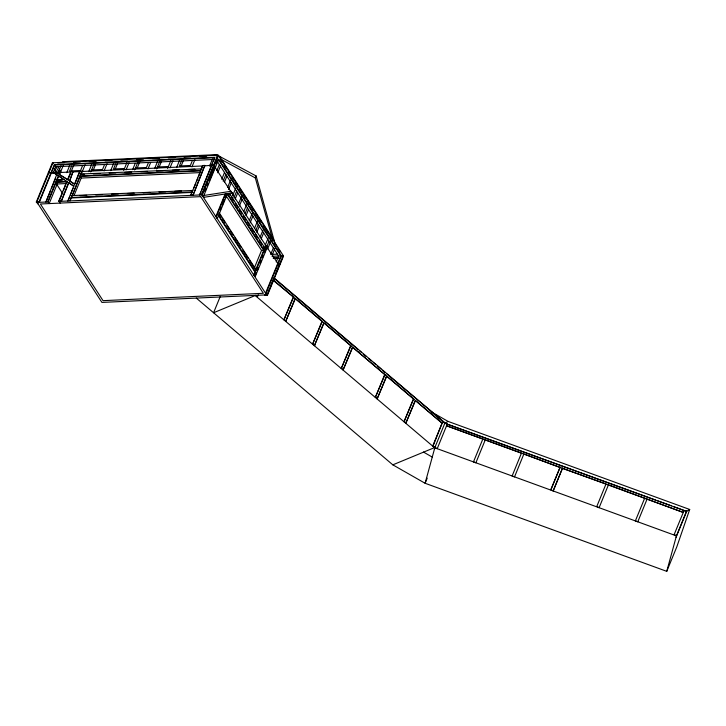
<?xml version="1.0" encoding="UTF-8"?>
<svg xmlns="http://www.w3.org/2000/svg" width="726" height="726" viewBox="0 0 726 726"><rect width="100%" height="100%" fill="white"/><g stroke="black" fill="none" stroke-linecap="round" stroke-linejoin="round"><path stroke-width="1.09" d="M274.392 278.203L444.956 422.931L434.892 447.452L425.109 483.271L666.749 571.344L676.813 546.823L689.7 509.47L448.06 421.398L431.752 412.096L444.539 423.104L447.37 423.812L437.215 448.686L432.687 446.109L442.742 421.579L433.104 445.936M673.465 506.612L686.497 511.358L444.856 423.285L448.06 421.398M482.717 439.339L473.461 461.899L475.875 462.78L485.131 440.219M550.88 489.732L560.136 467.172L550.88 489.732L553.203 490.967L562.55 468.052L553.303 490.613M644.615 498.354L635.359 520.914L637.773 521.794L647.029 499.234M666.749 571.344L676.532 535.534L674.118 534.654L684.083 510.478M38.197 204.097L36.3 202.037L52.39 162.796L218.19 155.192L283.539 256.015L267.449 295.255L264.436 294.965M214.914 157.696L54.604 165.047L39.313 202.327L39.041 201.91L54.332 164.63L214.642 157.279L199.623 194.967L200.875 191.927M52.871 173.587L55.684 166.717L213.734 159.466M45.901 202.028L56.701 174.63L56.964 175.048L53.307 172.38L56.056 172.253L74.433 183.923M57.336 173.069L57.699 172.18L59.895 172.08L59.314 174.567L67.926 179.839M46.328 200.984L50.584 190.611M51.437 188.533L55.693 178.16M59.015 170.537L61.029 165.637M63.734 190.058L66.856 181.382L55.875 181.89L57.227 183.968L49.177 203.589L47.825 201.51L58.389 175.756L63.598 179.449M59.895 172.08L59.314 174.567M62.282 180.093L56.955 180.338L58.661 176.173M60.004 173.387L63.226 165.537M66.765 172.67L69.723 165.437M71.602 166.109L69.596 171.018L80.577 170.51L82.582 165.61M60.158 203.089L58.806 201.002L66.856 181.382M67.591 179.585L70.876 171.572L73.072 171.472L69.578 181.083L73.852 183.796M71.475 170.719L73.889 164.838M59.505 200.385L62.89 192.127M68.335 178.859L70.749 172.969M68.816 182.925L61.274 201.32L68.553 182.507L73.898 186.301L53.307 172.38M73.072 171.472L69.578 181.083M67.863 201.02L79.66 171.173L82.129 171.49L80.922 174.431L84.307 174.276M68.262 200.04L69.469 197.091M70.277 195.131L73.09 188.261M74.705 184.34L79.533 172.57M204.841 165.428L193.034 195.276L204.841 165.428L202.645 165.528L190.838 195.376L191.782 192.009L70.994 197.554L70.059 200.911L81.856 171.073M72.074 196.011L80.114 176.391L200.902 170.846L198.779 176.01M82.138 171.962L85.096 164.729M73.998 195.612L81.194 178.061L79.851 175.973L200.63 170.429M88.726 171.663L91.685 164.43M90.75 171.971L93.972 164.121M93.037 170.692L95.451 164.811M104.544 164.602L102.529 169.503L91.558 170.011M104.09 170.955L107.058 163.722M110.679 170.655L113.646 163.423M115.525 164.094L113.51 169.004L124.491 168.496M114.998 169.684L117.412 163.804M123.692 170.456L126.905 162.615M126.052 169.948L129.019 162.715M132.64 169.639L135.181 163.45M134.673 169.957L137.886 162.107M137.359 167.697L139.773 161.816M148.467 162.588L146.452 167.488L135.472 167.996M148.013 168.94L150.554 162.742M154.602 168.632L157.569 161.408M156.625 168.949L159.847 161.099M158.912 167.67L161.326 161.789M167.606 168.441L170.828 160.6M169.975 167.933L172.942 160.7M176.563 167.624L179.531 160.401M181.409 161.072L179.395 165.982L190.375 165.474L192.39 160.573M180.874 166.662L183.288 160.782M191.936 166.926L194.904 159.693M193.697 188.406L195.82 183.242M196.664 181.173L197.935 178.079M202.645 165.528L201.701 168.886L80.65 174.013L80.922 174.431M209.505 166.118L212.464 158.885M201.71 189.894L212.5 163.577M213.308 161.617L214.515 158.676M230.632 191.274L232.266 192.907L203.443 197.372L203.988 197.345L202.1 194.423L218.19 155.192M204.968 191.492L206.22 188.442M207.473 185.393L208.308 183.36M209.551 180.311L214.969 167.107L265.734 245.433L264.527 248.374L263.302 246.477M216.584 163.178L217.791 160.237M216.865 170.619L219.406 164.421M217.736 172.797L220.55 165.936M221.748 179.268L224.561 172.407M223.136 181.128L225.949 174.267M224.425 182.28L226.966 176.082M227.665 187.281L230.632 180.057M216.412 216.511L225.668 193.942L225.114 193.969L215.867 216.529L217.491 218.172L216.947 218.199M228.536 189.468L231.349 182.598M220.223 210.195L221.494 207.101M222.347 205.031L224.461 199.868M225.305 197.808L226.576 194.704M217.491 218.172L227.547 193.651L227.002 193.679L263.729 250.334L255.679 269.954L249.562 260.516M232.547 195.938L235.769 188.088M233.935 197.799L236.758 190.929M235.233 198.951L237.774 192.753M238.473 203.942L241.431 196.719M239.335 206.13L242.157 199.26M272.032 237.357L255.316 177.924L256.124 175.964L216.357 154.656L62.636 161.707M243.745 211.62L246.568 204.75M245.143 213.48L247.557 207.591M246.032 215.613L248.573 209.415M249.272 220.613L252.24 213.38M250.143 222.791L252.957 215.931M220.277 296.399L213.58 312.752L255.652 295.364L257.44 296.889L258.284 294.838M254.554 228.282L257.367 221.421M255.942 230.142L258.356 224.261M256.832 232.275L259.373 226.085M260.071 237.275L263.039 230.051M261.151 238.945L263.692 232.747M254.327 267.994L261.532 250.434L226.031 195.666M265.208 245.315L268.166 238.083M254.871 271.914L255.425 271.896L218.698 215.232L218.154 215.259L254.871 271.914L253.664 274.864L255.298 276.506L254.744 276.524M254.218 274.836L266.288 245.406L265.734 245.433M266.977 246.241L269.092 241.077M255.162 275.517L256.414 272.468M257.24 270.435L258.492 267.395M260.162 263.338L261.405 260.289M262.658 257.249L263.484 255.216M264.736 252.176L266.397 248.11M255.298 276.506L267.368 247.076L266.288 245.406M267.631 248.945L270.598 241.713M273.475 247.593L270.662 254.454L277.25 254.154M272.549 254.164L274.963 248.274M276.225 261.904L278.639 256.015L217.219 161.254M267.449 295.255L266.097 293.168L281.389 255.888L218.744 159.23L203.452 196.51L202.899 196.537M268.148 292.233L269.391 289.184M270.226 287.16L272.314 282.087M273.139 280.055L274.392 277.014M275.635 273.965L280.98 260.943M282.187 258.002L282.723 255.625L283.267 255.597L267.177 294.838L101.921 302.415L36.845 202.01L52.944 162.769L53.216 163.187M293.168 297.306L283.911 319.867L293.585 297.134L273.003 280.2M294.956 298.831L285.699 321.391L295.373 298.658L322.262 321.473L312.588 344.206L321.845 321.645M323.215 324.186L314.385 345.73L324.05 322.988L350.939 345.803L341.265 368.536L350.522 345.975M352.319 347.5L343.062 370.06L352.736 347.327L384.998 374.707L375.324 397.44L384.58 374.87M386.368 376.395L377.121 398.955L386.786 376.222L413.675 399.037L404.01 421.77L413.257 399.209M406.215 422.269L414.628 401.759M405.798 423.294L415.472 400.561L442.352 423.376L273.412 280.027M434.411 449.231L435.264 447.143M427.206 478.162L425.109 483.271L392.82 464.84L196.292 298.087M686.596 511.004L676.441 535.888L434.801 447.806M676.051 537.304L686.751 511.213M686.497 511.358L689.7 509.47M444.956 422.931L386.94 374.071M392.82 464.84L434.892 447.452M203.307 195.557L231.186 191.247M57.726 162.978L64.496 162.669M73.517 162.261L80.287 161.943M89.307 161.535L96.077 161.217M105.107 160.809L111.877 160.5M120.897 160.083L127.667 159.774M136.688 159.357L143.458 159.048M152.487 158.631L159.257 158.322M168.278 157.905L175.048 157.596M184.068 157.179L190.838 156.87M199.868 156.462L206.638 156.144M215.658 155.736L218.462 155.6L202.373 194.84L59.078 201.42M157.433 166.989L168.414 166.481M49.187 172.997L48.37 172.606L53.579 172.797M56.329 172.67L57.971 172.597L57.699 172.18M60.167 172.498L71.148 171.989L70.876 171.572M73.344 171.89L202.908 165.945M205.104 165.846L214.17 165.002L215.522 167.08M93.336 173.859L100.115 173.55M109.145 173.133L115.915 172.824M124.945 172.407L131.715 172.098M140.753 171.681L147.523 171.372M156.553 170.955L163.323 170.646M172.352 170.229L179.131 169.92M188.161 169.512L194.931 169.194M81.194 178.061L199.723 172.616M64.151 179.585L56.682 179.93L56.955 180.338M67.128 181.799L56.147 182.308L48.097 201.928L36.572 202.454M57.227 183.968L66.012 183.569M71.801 195.593L192.853 190.466L190.593 190.575M79.969 195.648L86.748 195.339M95.778 194.922L102.547 194.613M111.577 194.196L118.356 193.887M127.386 193.47L134.156 193.161M143.185 192.744L149.955 192.435M158.985 192.018L165.764 191.709M174.794 191.301L181.564 190.983M71.266 197.971L192.045 192.426M231.712 192.934L232.266 192.907M36.3 202.037L39.041 201.91M45.629 201.61L47.825 201.51M58.806 201.002L61.002 200.902M67.591 200.603L69.787 200.503M190.575 194.958L192.771 194.858M199.36 194.55L202.1 194.423M267.368 247.076L266.814 247.103L279.519 265.825L278.965 265.843M261.532 250.434L264.273 250.316L227.547 193.651M272.05 256.323L281.389 255.888M282.995 256.033L283.539 256.015M273.13 257.984L278.621 257.73M273.403 258.402L278.893 258.147M266.097 293.168L265.553 293.195L280.835 255.915L218.19 159.257M448.332 424.556L655.406 500.032M657.529 500.804L671.341 505.831M560.036 467.526L523.891 453.959L514.534 476.873L512.12 475.993L521.477 453.078L446.563 425.772L683.275 512.438L608.461 484.787L599.113 507.701L596.79 506.467L606.047 483.906L562.459 468.406M221.702 159.693L255.316 177.924M423.43 452.044L432.233 457.071M274.056 278.285L357.646 349.206M359.37 350.667L361.094 352.128M363.672 354.324L366.258 356.52M368.844 358.717L371.431 360.904M373.155 362.374L375.741 364.561M377.466 366.022L380.914 368.953M382.638 370.414L385.216 372.61M284.329 319.694L286.117 321.219M313.006 344.033L314.803 345.558M341.683 368.363L343.48 369.888M375.741 397.267L377.538 398.783M404.418 421.597L406.215 423.122M255.234 295.536L434.475 447.624M219.542 156.362L274.192 240.687M217.918 155.627L217.646 155.21L201.556 194.45L266.896 295.273M220.359 159.402L222.192 162.234M224.025 165.065L226.476 168.84M228.309 171.663L230.142 174.494M231.975 177.326L233.808 180.157M235.033 182.044L238.092 186.754M239.317 188.642L241.758 192.417M242.983 194.305L245.424 198.08M247.257 200.911L249.708 204.678M250.933 206.565L253.374 210.34M255.207 213.172L261.324 222.601M263.157 225.432L268.656 233.926M269.881 235.814L272.94 240.524M274.773 243.355L276.606 246.187M277.831 248.074L280.272 251.849M265.081 248.346L229.434 193.352L228.89 193.379L230.115 195.276M231.34 197.173L233.799 200.966M235.651 203.806L238.101 207.6M239.335 209.496L241.794 213.29M243.637 216.139L246.096 219.933M247.321 221.829L249.78 225.623M251.623 228.463L254.082 232.256M255.316 234.153L257.766 237.946M259.618 240.787L262.068 244.58M256.224 269.936L219.506 213.272L218.953 213.299L221.403 217.074M222.628 218.962L225.078 222.737M226.911 225.568L229.362 229.352M230.587 231.24L233.037 235.015M234.87 237.847L240.987 247.294M242.829 250.125L248.337 258.628M57.572 166.417L60.812 171.418M54.332 164.63L59.468 172.552M54.568 168.486L57.808 173.487M54.014 168.505L57.263 173.505M56.574 184.105L62.717 193.588M256.124 175.964L275.245 244.435M200.703 196.637L40.393 203.997L103.038 300.655L263.356 293.295L200.703 196.637"/></g></svg>
